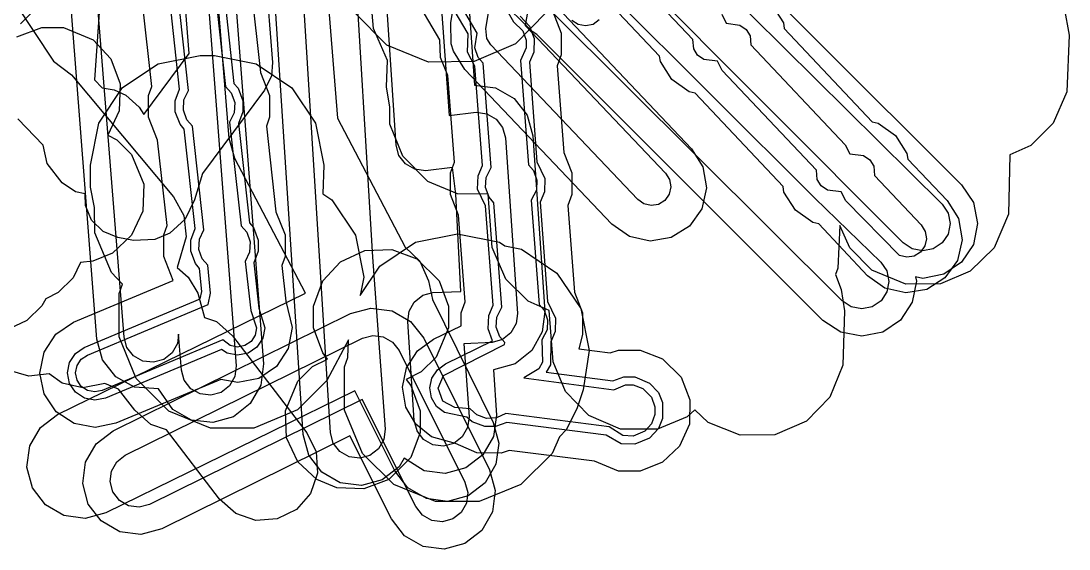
# Model space of a CAD drawing. Header units: metres. Extents: x -2677 to -840, y 169 to 1487.
# Drawn here: x -2237.79 to -2199.56, y 215.6 to 234.88 of the extents above; entities that cross this region are included whole.
import ezdxf

# ---------------------------------------------------------------- set-up
doc = ezdxf.new("R2010")
doc.units = ezdxf.units.M
doc.layers.add('AI_GREENING_EXCLUSIONS', color=1, linetype='Continuous')

msp = doc.modelspace()

# ---------------------------------------------------------------- linework, layer by layer
at = {"layer": 'AI_GREENING_EXCLUSIONS'}
for points in [[(-2234.192, 246.097), (-2235.116, 232.731), (-2234.826, 232.436), (-2234.394, 232.373), (-2233.973, 232.168), (-2233.486, 231.73), (-2233.313, 231.467), (-2231.655, 233.694), (-2232.205, 240.635)], [(-2238.212, 241.82), (-2236.988, 240.661), (-2236.541, 239.586), (-2236.408, 238.369), (-2236.502, 236.743), (-2236.955, 235.659), (-2237.81, 234.782)], [(-2229.214, 240.872), (-2228.619, 233.369), (-2228.66, 232.884), (-2228.912, 232.355), (-2231.177, 229.312), (-2231.466, 228.351), (-2231.8, 227.65), (-2232.364, 227.138), (-2232.906, 226.911), (-2233.694, 226.872), (-2234.258, 226.976), (-2234.801, 227.196), (-2235.217, 227.607), (-2235.445, 228.146), (-2235.448, 228.57), (-2235.801, 228.643), (-2236.285, 228.973), (-2236.832, 229.68), (-2236.982, 230.35), (-2237.91, 231.313)], [(-2240.848, 239.811), (-2236.61, 233.418), (-2235.951, 232.914), (-2232.227, 228.46), (-2231.853, 227.776), (-2231.77, 227), (-2232.099, 225.885), (-2231.699, 225.533), (-2231.338, 224.943), (-2231.097, 224.057), (-2230.659, 223.907), (-2230.073, 223.392), (-2227.368, 219.85), (-2227.024, 219.149), (-2226.975, 218.37), (-2227.227, 217.632), (-2227.743, 217.046), (-2228.443, 216.703), (-2229.222, 216.653), (-2229.961, 216.906), (-2230.546, 217.422), (-2232.484, 219.958), (-2233.058, 220.154), (-2233.644, 220.67), (-2234.237, 221.446), (-2234.736, 221.644), (-2235.535, 221.493), (-2236.296, 221.665), (-2236.765, 221.996), (-2237.507, 221.915), (-2238.256, 222.132)], [(-2231.278, 239.745), (-2229.949, 222.292), (-2229.996, 221.905), (-2230.187, 221.565), (-2230.494, 221.324), (-2230.87, 221.219), (-2231.258, 221.265), (-2231.598, 221.457), (-2231.838, 221.764), (-2231.943, 222.14), (-2232.044, 223.454), (-2232.084, 223.11), (-2232.275, 222.77), (-2232.581, 222.528), (-2232.956, 222.422), (-2233.344, 222.467), (-2233.684, 222.658), (-2233.926, 222.964), (-2234.032, 223.34), (-2235.304, 239.383)], [(-2218.007, 235.142), (-2213.337, 230.218), (-2212.921, 229.558), (-2212.789, 228.789), (-2212.961, 228.028), (-2213.412, 227.391), (-2214.072, 226.975), (-2214.841, 226.843), (-2215.602, 227.015), (-2216.239, 227.466), (-2221.598, 233.115), (-2222.014, 233.775), (-2222.097, 234.049), (-2222.118, 234.829), (-2221.274, 239.765)], [(-2218.523, 239.746), (-2219.398, 234.719), (-2214.28, 229.324), (-2214.135, 229.093), (-2214.088, 228.823), (-2214.149, 228.557), (-2214.306, 228.334), (-2214.537, 228.188), (-2214.807, 228.142), (-2215.073, 228.202), (-2215.296, 228.36), (-2220.655, 234.01), (-2220.801, 234.241), (-2220.837, 234.61), (-2219.921, 239.968)], [(-2214.044, 239.446), (-2203.488, 228.901), (-2203.054, 228.253), (-2202.902, 227.488), (-2203.054, 226.722), (-2203.487, 226.073), (-2204.135, 225.639), (-2204.901, 225.486), (-2205.163, 225.538), (-2205.131, 225.38), (-2205.28, 224.614), (-2205.712, 223.964), (-2206.359, 223.528), (-2207.124, 223.373), (-2207.89, 223.522), (-2208.54, 223.954), (-2218.976, 234.384), (-2219.144, 234.499), (-2221.55, 236.898), (-2221.256, 232.545), (-2220.48, 232.445), (-2219.804, 232.057), (-2219.327, 231.439), (-2219.124, 230.685), (-2218.69, 224.276), (-2218.779, 223.534), (-2219.157, 222.851), (-2219.767, 222.364), (-2220.561, 222.144), (-2220.452, 220.492), (-2220.554, 219.718), (-2220.944, 219.042), (-2221.563, 218.567), (-2222.316, 218.365), (-2223.09, 218.466), (-2223.816, 218.921), (-2224, 218.602), (-2224.618, 218.127), (-2225.372, 217.924), (-2226.146, 218.025), (-2226.822, 218.414), (-2227.298, 219.033), (-2227.5, 219.786), (-2228.739, 238.912)], [(-2222.741, 239.371), (-2222.174, 231.432), (-2221.187, 231.548), (-2220.8, 231.498), (-2220.461, 231.303), (-2220.223, 230.994), (-2220.121, 230.618), (-2219.687, 224.209), (-2219.732, 223.837), (-2219.921, 223.496), (-2220.226, 223.253), (-2220.601, 223.145), (-2221.643, 223.099), (-2221.45, 220.426), (-2221.501, 220.039), (-2221.696, 219.701), (-2222.005, 219.464), (-2222.382, 219.363), (-2222.769, 219.413), (-2223.107, 219.608), (-2223.345, 219.918), (-2223.446, 220.295), (-2223.684, 223.906), (-2223.633, 224.293), (-2223.45, 224.617), (-2223.129, 224.869), (-2222.77, 224.968), (-2221.746, 225.009), (-2221.937, 228.563), (-2222.052, 229.534), (-2223.043, 229.417), (-2223.43, 229.468), (-2223.767, 229.662), (-2224.005, 229.971), (-2224.107, 230.347), (-2224.631, 238.228)], [(-2230.214, 238.826), (-2228.952, 222.368), (-2229.046, 221.593), (-2229.429, 220.913), (-2230.043, 220.432), (-2230.794, 220.222), (-2231.569, 220.315), (-2232.249, 220.698), (-2232.771, 221.455), (-2233.652, 221.516), (-2234.333, 221.897), (-2234.817, 222.51), (-2235.029, 223.261), (-2236.21, 238.521)], [(-2225.694, 238.198), (-2224.973, 226.258), (-2224.507, 219.986), (-2224.558, 219.599), (-2224.752, 219.261), (-2225.062, 219.023), (-2225.438, 218.922), (-2225.825, 218.972), (-2226.163, 219.167), (-2226.401, 219.476), (-2226.503, 219.853), (-2227.683, 238.828)], [(-2214.584, 238.502), (-2204.195, 228.194), (-2203.978, 227.87), (-2203.902, 227.487), (-2203.978, 227.104), (-2204.194, 226.78), (-2204.519, 226.563), (-2204.901, 226.486), (-2205.284, 226.562), (-2205.608, 226.779), (-2215.48, 236.683)], [(-2226.78, 238.008), (-2226.251, 231.337), (-2223.78, 226.631), (-2223.239, 226.108), (-2222.929, 225.392), (-2222.784, 224.72), (-2220.567, 220.226), (-2220.365, 219.472), (-2220.467, 218.698), (-2220.857, 218.022), (-2221.476, 217.547), (-2222.23, 217.345), (-2223.004, 217.447), (-2223.679, 217.837), (-2224.155, 218.456), (-2225.614, 221.376), (-2234.702, 216.926), (-2235.456, 216.726), (-2236.23, 216.83), (-2236.904, 217.222), (-2237.378, 217.842), (-2237.578, 218.597), (-2237.474, 219.37), (-2237.082, 220.045), (-2236.461, 220.518), (-2227.414, 224.949), (-2229.994, 229.862), (-2230.204, 230.589), (-2230.767, 237.692)], [(-2221.527, 237.856), (-2219.825, 234.856), (-2219.489, 234.528), (-2219.364, 234.178), (-2219.364, 233.901), (-2219.572, 233.442), (-2219.282, 229.636), (-2219.1, 229.427), (-2218.974, 229.077), (-2218.994, 228.703), (-2219.183, 228.341), (-2218.893, 224.535), (-2218.71, 224.327), (-2218.585, 223.977), (-2218.604, 223.602), (-2218.793, 223.241), (-2218.766, 222.428), (-2218.904, 222.188), (-2219.454, 221.861), (-2216.168, 221.42), (-2215.742, 221.596), (-2215.465, 221.596), (-2215.115, 221.471), (-2214.793, 221.149), (-2214.668, 220.799), (-2214.668, 220.522), (-2214.793, 220.172), (-2215.036, 219.903), (-2215.465, 219.724), (-2215.84, 219.744), (-2216.337, 220.068), (-2220.113, 220.553), (-2220.442, 220.396), (-2220.816, 220.376), (-2221.166, 220.501), (-2221.411, 220.72), (-2221.964, 220.772), (-2222.406, 221.009), (-2222.575, 221.481), (-2222.385, 221.945), (-2220.157, 223.076), (-2220.149, 223.141), (-2220.332, 223.349), (-2220.457, 223.7), (-2220.437, 224.074), (-2220.249, 224.435), (-2220.539, 228.242), (-2220.721, 228.45), (-2220.847, 228.8), (-2220.827, 229.174), (-2220.638, 229.536), (-2220.928, 233.342), (-2221.111, 233.551), (-2221.236, 233.901), (-2221.147, 234.44), (-2222.635, 236.977)], [(-2212.233, 235.132), (-2212.071, 234.802), (-2211.566, 234.735), (-2211.344, 234.577), (-2211.198, 234.345), (-2211.169, 234.006), (-2207.725, 230.364), (-2207.563, 230.034), (-2207.058, 229.966), (-2206.835, 229.808), (-2206.689, 229.577), (-2206.66, 229.238), (-2204.955, 227.435), (-2204.81, 227.203), (-2204.764, 226.934), (-2204.825, 226.668), (-2204.983, 226.445), (-2205.214, 226.3), (-2205.483, 226.254), (-2205.75, 226.315), (-2207.711, 228.312), (-2207.874, 228.642), (-2208.379, 228.709), (-2208.601, 228.867), (-2208.747, 229.099), (-2208.776, 229.438), (-2212.22, 233.08), (-2212.382, 233.41), (-2212.887, 233.478), (-2213.11, 233.636), (-2213.255, 233.867), (-2213.285, 234.207), (-2216.729, 237.849)], [(-2219.584, 235.058), (-2219.241, 234.696), (-2219.07, 234.237), (-2219.09, 233.744), (-2219.247, 233.373), (-2218.973, 229.743), (-2218.68, 229.137), (-2218.7, 228.643), (-2218.858, 228.272), (-2218.583, 224.642), (-2218.291, 224.036), (-2218.31, 223.543), (-2218.468, 223.172), (-2218.482, 222.333), (-2218.639, 222.058), (-2216.205, 221.743), (-2215.802, 221.89), (-2215.406, 221.89), (-2214.868, 221.666), (-2214.544, 221.316), (-2214.393, 220.955), (-2214.393, 220.365), (-2214.544, 220.004), (-2214.868, 219.654), (-2215.406, 219.43), (-2215.899, 219.45), (-2216.451, 219.766), (-2220.076, 220.23), (-2220.48, 220.082), (-2220.875, 220.082), (-2221.334, 220.253), (-2221.525, 220.418), (-2222.349, 220.586), (-2222.633, 220.814), (-2222.816, 221.128), (-2222.875, 221.487), (-2222.801, 221.844), (-2222.604, 222.15), (-2222.311, 222.366), (-2220.588, 223.2), (-2220.751, 223.64), (-2220.731, 224.133), (-2220.574, 224.504), (-2220.848, 228.134), (-2221.141, 228.741), (-2221.121, 229.234), (-2220.963, 229.605), (-2221.238, 233.235), (-2221.511, 233.744), (-2221.478, 234.412), (-2222.85, 236.752)], [(-2210.399, 235.47), (-2209.984, 234.809), (-2209.95, 234.609), (-2206.746, 231.203), (-2206.527, 231.153), (-2205.89, 230.702), (-2205.475, 230.041), (-2205.441, 229.841), (-2204.01, 228.328), (-2203.595, 227.667), (-2203.464, 226.898), (-2203.638, 226.137), (-2204.09, 225.5), (-2204.75, 225.085), (-2205.52, 224.954), (-2206.28, 225.128), (-2206.917, 225.58), (-2208.69, 227.473), (-2208.909, 227.523), (-2209.546, 227.974), (-2209.961, 228.635), (-2209.995, 228.835), (-2213.199, 232.241), (-2213.418, 232.291), (-2214.055, 232.743), (-2214.47, 233.403), (-2214.504, 233.603), (-2217.692, 236.985)], [(-2230.746, 236.276), (-2230.328, 232.488), (-2230.122, 232.256), (-2229.996, 231.906), (-2230.016, 231.532), (-2230.183, 231.191), (-2229.766, 227.404), (-2229.559, 227.172), (-2229.434, 226.822), (-2229.454, 226.447), (-2229.621, 226.107), (-2229.404, 224.318), (-2229.196, 223.683), (-2229.248, 223.415), (-2229.399, 223.187), (-2229.625, 223.034), (-2229.893, 222.98), (-2230.161, 223.032), (-2230.427, 223.24), (-2234.829, 221.394), (-2235.097, 221.34), (-2235.365, 221.392), (-2235.593, 221.543), (-2235.746, 221.769), (-2235.8, 222.037), (-2235.748, 222.305), (-2235.597, 222.533), (-2235.371, 222.686), (-2230.969, 224.531), (-2230.882, 224.94), (-2230.975, 225.962), (-2231.181, 226.195), (-2231.306, 226.545), (-2231.287, 226.919), (-2231.119, 227.259), (-2231.537, 231.047), (-2231.743, 231.279), (-2231.869, 231.629), (-2231.849, 232.003), (-2231.681, 232.344), (-2232.099, 236.131)], [(-2229.396, 236.067), (-2229.057, 233.002), (-2228.722, 232.163), (-2228.722, 231.372), (-2228.84, 231.04), (-2228.494, 227.918), (-2228.16, 227.079), (-2228.16, 226.287), (-2228.277, 225.956), (-2228.133, 224.648), (-2227.896, 223.689), (-2228.045, 222.923), (-2228.475, 222.272), (-2229.122, 221.835), (-2229.887, 221.68), (-2230.501, 221.799), (-2234.327, 220.196), (-2235.091, 220.04), (-2235.857, 220.189), (-2236.508, 220.62), (-2236.944, 221.267), (-2237.1, 222.031), (-2236.951, 222.797), (-2236.52, 223.448), (-2235.873, 223.884), (-2232.241, 225.407), (-2232.581, 226.287), (-2232.581, 227.079), (-2232.463, 227.411), (-2232.808, 230.533), (-2233.143, 231.372), (-2233.143, 232.163), (-2233.025, 232.495), (-2233.362, 235.543)], [(-2230.422, 236.228), (-2230.023, 232.6), (-2229.873, 232.424), (-2229.702, 231.966), (-2229.702, 231.57), (-2229.86, 231.143), (-2229.461, 227.515), (-2229.311, 227.34), (-2229.14, 226.881), (-2229.14, 226.485), (-2229.297, 226.059), (-2229.111, 224.394), (-2228.896, 223.684), (-2228.97, 223.301), (-2229.186, 222.976), (-2229.509, 222.758), (-2229.891, 222.68), (-2230.274, 222.754), (-2230.482, 222.892), (-2234.713, 221.118), (-2235.096, 221.04), (-2235.479, 221.114), (-2235.804, 221.33), (-2236.022, 221.653), (-2236.1, 222.036), (-2236.026, 222.419), (-2235.81, 222.744), (-2235.487, 222.962), (-2231.255, 224.736), (-2231.191, 225.007), (-2231.28, 225.851), (-2231.43, 226.027), (-2231.6, 226.485), (-2231.6, 226.881), (-2231.443, 227.308), (-2231.842, 230.935), (-2231.992, 231.111), (-2232.163, 231.57), (-2232.163, 231.966), (-2232.005, 232.392), (-2232.404, 236.02)], [(-2199.746, 235.359), (-2199.564, 234.369), (-2199.646, 232.296), (-2200.144, 231.146), (-2200.954, 230.335), (-2201.729, 229.994), (-2201.777, 227.83), (-2202.292, 226.598), (-2203.169, 225.743), (-2204.252, 225.29), (-2205.521, 225.273), (-2206.753, 225.788), (-2207.563, 226.598), (-2207.924, 227.42), (-2208.001, 225.861), (-2208.08, 225.631), (-2207.876, 225.075), (-2207.755, 224.305), (-2207.82, 222.314), (-2208.29, 221.148), (-2209.146, 220.271), (-2210.296, 219.773), (-2211.565, 219.757), (-2212.73, 220.226), (-2213.216, 220.691), (-2213.493, 220.435), (-2214.577, 219.982), (-2215.928, 219.982), (-2217.078, 220.48), (-2217.933, 221.357), (-2218.386, 222.441), (-2218.531, 224.315), (-2219.297, 224.653), (-2220.107, 225.463), (-2220.606, 226.613), (-2220.748, 228.555), (-2221.865, 228.571), (-2222.948, 229.024), (-2223.87, 229.947), (-2224.34, 231.112), (-2224.34, 231.74), (-2224.456, 232.484), (-2224.423, 233.445), (-2224.929, 234.603), (-2225.043, 235.867)], [(-2218.411, 235.255), (-2218.09, 234.435), (-2218.09, 233.643), (-2218.234, 233.248), (-2217.992, 230.083), (-2217.7, 229.334), (-2217.7, 228.543), (-2217.844, 228.148), (-2217.602, 224.982), (-2217.31, 224.234), (-2217.31, 223.442), (-2217.444, 222.913), (-2216.3, 222.766), (-2216, 222.871), (-2215.208, 222.871), (-2214.389, 222.549), (-2213.715, 221.876), (-2213.393, 221.056), (-2213.413, 220.167), (-2213.769, 219.365), (-2214.389, 218.772), (-2215.208, 218.45), (-2216, 218.45), (-2216.871, 218.807), (-2219.982, 219.206), (-2220.282, 219.102), (-2221.171, 219.121), (-2221.945, 219.459), (-2222.823, 219.705), (-2223.391, 220.161), (-2223.757, 220.79), (-2223.875, 221.509), (-2223.727, 222.222), (-2223.333, 222.835), (-2222.747, 223.266), (-2221.731, 223.758), (-2221.731, 224.234), (-2221.587, 224.629), (-2221.829, 227.794), (-2222.121, 228.543), (-2222.121, 229.334), (-2221.977, 229.729), (-2222.219, 232.895), (-2222.491, 233.546), (-2222.511, 234.195), (-2223.473, 235.837)], [(-2216.302, 235.879), (-2208.839, 228.409), (-2206.426, 226.083), (-2206.209, 225.759), (-2206.131, 225.377), (-2206.206, 224.994), (-2206.421, 224.668), (-2206.745, 224.451), (-2207.127, 224.373), (-2207.51, 224.448), (-2207.836, 224.663), (-2218.376, 235.162)], [(-2218.63, 235.188), (-2219.753, 234.044), (-2221.262, 233.397), (-2222.923, 233.381), (-2224.445, 234.001), (-2225.632, 235.188)], [(-2216.699, 234.919), (-2216.926, 234.759), (-2217.197, 234.699), (-2217.47, 234.75), (-2217.702, 234.903)], [(-2237.947, 234.305), (-2237.03, 234.646), (-2236.238, 234.646), (-2235.162, 234.198), (-2234.515, 233.499), (-2234.174, 232.582), (-2234.213, 231.596), (-2234.62, 230.718), (-2234.296, 230.542), (-2233.756, 230.002), (-2233.308, 228.926), (-2233.347, 227.94), (-2233.756, 227.058), (-2234.455, 226.411), (-2235.178, 226.109), (-2235.621, 226.07), (-2235.895, 225.511), (-2236.435, 224.971), (-2236.885, 224.742), (-2237.034, 224.484), (-2237.574, 223.944), (-2238.456, 223.534)]]:
    msp.add_lwpolyline(points, dxfattribs=at)
for points in [[(-2233.59, 221.827), (-2234.21, 223.349), (-2234.21, 224.933), (-2234.086, 225.277), (-2234.493, 225.705), (-2235.097, 227.15), (-2235.113, 228.07), (-2235.262, 228.82), (-2235.262, 229.622), (-2234.958, 231.153), (-2234.09, 232.45), (-2232.793, 233.318), (-2231.262, 233.622), (-2230.74, 233.617), (-2229.209, 233.313), (-2227.912, 232.445), (-2227.044, 231.148), (-2226.74, 229.617), (-2226.786, 228.578), (-2226.456, 228.357), (-2225.588, 227.06), (-2225.284, 225.529), (-2225.416, 224.864), (-2224.7, 225.935), (-2223.403, 226.803), (-2221.872, 227.107), (-2220.341, 226.803), (-2220.142, 226.669), (-2219.539, 226.55), (-2218.242, 225.682), (-2217.374, 224.385), (-2217.07, 222.854), (-2217.291, 221.413), (-2217.503, 220.758), (-2217.896, 219.968), (-2218.145, 219.701), (-2218.417, 219.088), (-2219.561, 217.965), (-2221.083, 217.345), (-2222.667, 217.345), (-2224.189, 217.965), (-2225.333, 219.088), (-2225.996, 220.674), (-2225.996, 222.258), (-2225.872, 222.594), (-2225.845, 223.242), (-2226.631, 221.763), (-2227.711, 220.683), (-2229.297, 220.02), (-2230.881, 220.02), (-2232.403, 220.64), (-2233.59, 221.827)], [(-2226.136, 226.093), (-2225.254, 226.502), (-2224.268, 226.541), (-2223.351, 226.2), (-2222.545, 225.394), (-2222.204, 224.477), (-2222.204, 223.685), (-2222.652, 222.609), (-2223.192, 222.069), (-2223.741, 221.799), (-2223.567, 221.573), (-2223.226, 220.656), (-2223.226, 219.864), (-2223.567, 218.947), (-2224.373, 218.141), (-2225.29, 217.8), (-2226.276, 217.839), (-2226.999, 218.141), (-2227.698, 218.788), (-2228.107, 219.67), (-2228.146, 220.656), (-2227.698, 221.732), (-2227.158, 222.272), (-2226.609, 222.542), (-2226.783, 222.768), (-2227.124, 223.685), (-2227.124, 224.477), (-2226.783, 225.394), (-2226.136, 226.093)], [(-2235.441, 218.775), (-2235.051, 219.451), (-2234.432, 219.926), (-2225.778, 224.2), (-2225.033, 224.402), (-2224.25, 224.301), (-2223.581, 223.917), (-2223.103, 223.3), (-2220.703, 218.493), (-2220.497, 217.74), (-2220.595, 216.966), (-2220.982, 216.288), (-2221.598, 215.81), (-2222.351, 215.605), (-2223.125, 215.703), (-2223.803, 216.089), (-2224.281, 216.706), (-2225.792, 219.732), (-2232.661, 216.34), (-2233.415, 216.137), (-2234.188, 216.239), (-2234.864, 216.629), (-2235.34, 217.247), (-2235.542, 218.001), (-2235.441, 218.775)], [(-2234.494, 218.454), (-2234.299, 218.792), (-2233.989, 219.03), (-2225.335, 223.303), (-2224.958, 223.404), (-2224.576, 223.355), (-2224.237, 223.162), (-2223.998, 222.853), (-2221.597, 218.046), (-2221.494, 217.67), (-2221.543, 217.283), (-2221.737, 216.944), (-2222.045, 216.705), (-2222.421, 216.602), (-2222.809, 216.651), (-2223.147, 216.845), (-2223.386, 217.153), (-2225.342, 221.069), (-2233.104, 217.236), (-2233.481, 217.135), (-2233.867, 217.186), (-2234.205, 217.381), (-2234.443, 217.69), (-2234.544, 218.067), (-2234.494, 218.454)]]:
    msp.add_lwpolyline(points, close=True, dxfattribs=at)

doc.saveas('drawing.dxf')
